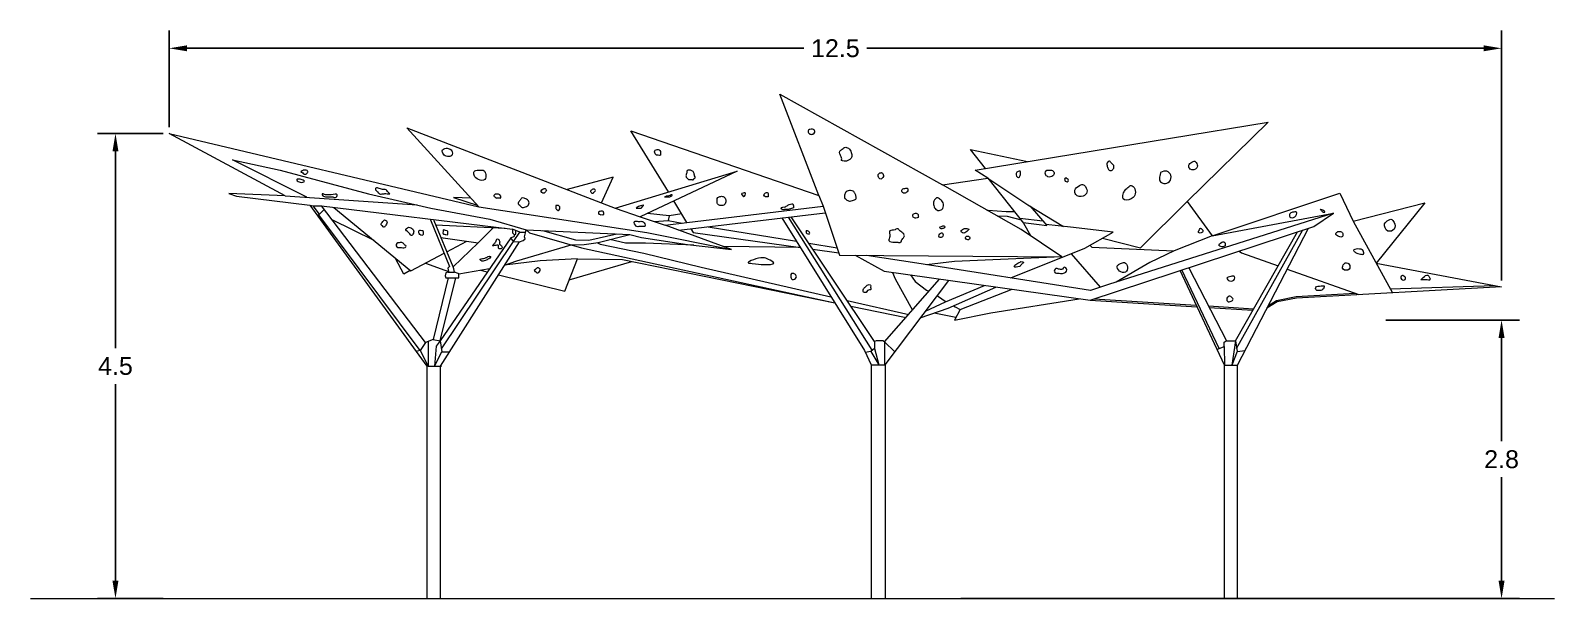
# Model space of a CAD drawing. Header units: metres. Extents: x -438 to -108, y 54494 to 54569.
# Drawn here: x -207.42 to -192.1, y 54509.25 to 54514.97 of the extents above; entities that cross this region are included whole.
import ezdxf

# ---------------------------------------------------------------- set-up
doc = ezdxf.new("R2010")
doc.units = ezdxf.units.M
doc.header["$MEASUREMENT"] = 0
doc.layers.add('text2', color=240, linetype='Continuous', lineweight=9)
doc.styles.get("Standard").update_dxf_attribs({"font": 'arial.ttf'})
doc.dimstyles.get("Standard").update_dxf_attribs({"dimtxt": 0.18, "dimasz": 0.18, "dimexe": 0.18, "dimexo": 0.0625, "dimgap": 0.09, "dimtad": 0, "dimtih": 1, "dimtoh": 1, "dimdec": 4, "dimzin": 0, "dimdsep": 46, "dimtxsty": 'Standard', "dimcen": 0.09, "dimadec": 0, "dimazin": 0, "dimtfac": 1, "dimtdec": 4, "dimtofl": 0, "dimtmove": 0, "dimatfit": 3, "dimfxl": 1, "dimtolj": 1, "dimtzin": 0, "dimarcsym": 0})

# ---------------------------------------------------------------- blocks, each defined once
blk = doc.blocks.new('*D52')
at = {"layer": 'Defpoints', "color": 0, "transparency": 16777216}
for p in [(-192.633, 54514.788), (-206.023, 54513.931), (-192.633, 54512.389)]:
    blk.add_point(p, dxfattribs=at)
at = {"layer": 'text2', "color": 0, "lineweight": -2, "transparency": 16777216}
for p, q in [((-206.023, 54513.993), (-206.023, 54514.968)), ((-192.633, 54512.452), (-192.633, 54514.968)), ((-205.843, 54514.788), (-199.644, 54514.788)), ((-192.813, 54514.788), (-199.012, 54514.788))]:
    blk.add_line(p, q, dxfattribs=at)
at = {"layer": 'text2', "color": 0, "transparency": 16777216}
for points in [[(-205.843, 54514.818), (-205.843, 54514.758), (-206.023, 54514.788)], [(-192.813, 54514.818), (-192.813, 54514.758), (-192.633, 54514.788)]]:
    blk.add_solid(points, dxfattribs=at)
at = {"layer": 'text2', "color": 0, "transparency": 16777216, "insert": (-199.328, 54514.788), "char_height": 0.18, "attachment_point": 5}
blk.add_mtext('\\A1;12.5', dxfattribs=at)
blk = doc.blocks.new('*D53')
at = {"layer": 'Defpoints', "color": 0, "transparency": 16777216}
for p in [(-206.023, 54513.931), (-206.563, 54509.251), (-206.023, 54509.251)]:
    blk.add_point(p, dxfattribs=at)
at = {"layer": 'text2', "color": 0, "lineweight": -2, "transparency": 16777216}
for p, q in [((-206.085, 54513.931), (-206.743, 54513.931)), ((-206.563, 54513.751), (-206.563, 54511.772)), ((-206.563, 54509.431), (-206.563, 54511.409)), ((-206.085, 54509.251), (-206.743, 54509.251))]:
    blk.add_line(p, q, dxfattribs=at)
at = {"layer": 'text2', "color": 0, "transparency": 16777216}
for points in [[(-206.593, 54513.751), (-206.533, 54513.751), (-206.563, 54513.931)], [(-206.593, 54509.431), (-206.533, 54509.431), (-206.563, 54509.251)]]:
    blk.add_solid(points, dxfattribs=at)
at = {"layer": 'text2', "color": 0, "transparency": 16777216, "insert": (-206.563, 54511.591), "char_height": 0.18, "attachment_point": 5}
blk.add_mtext('\\A1;4.5', dxfattribs=at)
blk = doc.blocks.new('*D54')
at = {"layer": 'Defpoints', "color": 0, "transparency": 16777216}
for p in [(-193.858, 54512.054), (-198.13, 54509.251), (-192.633, 54509.251)]:
    blk.add_point(p, dxfattribs=at)
at = {"layer": 'text2', "color": 0, "lineweight": -2, "transparency": 16777216}
for p, q in [((-193.795, 54512.054), (-192.453, 54512.054)), ((-192.633, 54511.874), (-192.633, 54510.834)), ((-192.633, 54509.431), (-192.633, 54510.471)), ((-198.067, 54509.251), (-192.453, 54509.251))]:
    blk.add_line(p, q, dxfattribs=at)
at = {"layer": 'text2', "color": 0, "transparency": 16777216}
for points in [[(-192.663, 54511.874), (-192.603, 54511.874), (-192.633, 54512.054)], [(-192.663, 54509.431), (-192.603, 54509.431), (-192.633, 54509.251)]]:
    blk.add_solid(points, dxfattribs=at)
at = {"layer": 'text2', "color": 0, "transparency": 16777216, "insert": (-192.633, 54510.652), "char_height": 0.18, "attachment_point": 5}
blk.add_mtext('\\A1;2.8', dxfattribs=at)

msp = doc.modelspace()

# ---------------------------------------------------------------- linework, layer by layer
at = {"layer": 'text2'}
for points in [[(-201.00478, 54513.34254), (-201.38498, 54513.95617), (-199.49387, 54513.30825), (-199.88719, 54514.32628), (-198.25262, 54513.41459), (-197.79659, 54513.48154), (-197.92196, 54513.56145), (-194.97913, 54514.04557), (-195.79361, 54513.24655), (-195.54191, 54512.89948), (-194.25897, 54513.32874), (-194.12465, 54513.04882), (-193.40451, 54513.23154), (-193.89257, 54512.62514), (-192.63294, 54512.38917), (-194.69504, 54512.2745), (-194.88976, 54512.23674), (-194.99083, 54512.1726)], [(-204.85622, 54513.30461), (-206.02258, 54513.93084), (-202.91013, 54513.19161), (-203.63626, 54513.98876), (-201.54137, 54513.17911), (-200.31581, 54513.55237), (-201.29086, 54513.0921), (-201.04015, 54513.00834), (-200.81928, 54513.03525), (-200.95098, 54513.25254)], [(-197.82037, 54513.57817), (-197.96899, 54513.76816), (-197.39662, 54513.64788)], [(-204.64024, 54513.28947), (-205.38823, 54513.66588), (-204.90779, 54513.56156), (-204.01942, 54513.3237), (-203.39304, 54513.18041), (-202.80182, 54513.07037), (-202.43414, 54512.9623)], [(-201.67684, 54513.23147), (-201.56277, 54513.49028), (-202.0245, 54513.36584)], [(-197.79659, 54513.48154), (-197.39291, 54513.21202), (-197.03387, 54512.99575)], [(-197.79659, 54513.48154), (-197.43613, 54513.02994), (-197.36844, 54512.9043)], [(-204.85622, 54513.30461), (-205.42259, 54513.32831), (-205.34708, 54513.29907), (-204.61091, 54513.20948), (-203.43237, 54511.59082), (-203.43237, 54509.25096), (-203.29516, 54509.25096)], [(-204.85622, 54513.30461), (-203.52937, 54513.2116)], [(-200.81928, 54513.03525), (-199.45161, 54513.19888), (-199.28579, 54512.70625), (-197.0508, 54512.6909), (-197.45966, 54512.96558), (-198.25262, 54513.41459)], [(-199.49387, 54513.30825), (-199.45161, 54513.19888)], [(-204.61091, 54513.20948), (-204.57667, 54513.204), (-204.49354, 54513.20288)], [(-204.51399, 54513.11755), (-204.57667, 54513.204)], [(-203.50089, 54511.74713), (-204.51881, 54513.11273), (-204.4655, 54513.16604)], [(-203.21889, 54512.47786), (-203.36987, 54511.85715), (-203.4474, 54511.82841), (-204.49354, 54513.20288)], [(-204.49354, 54513.20288), (-202.57239, 54512.96902)], [(-204.36902, 54513.18772), (-203.59483, 54512.54819), (-203.26031, 54512.72559)], [(-202.98996, 54513.27924), (-203.16582, 54513.28651), (-202.92781, 54513.21102)], [(-202.91013, 54513.19161), (-201.22334, 54512.93389), (-200.37357, 54512.76366), (-201.04015, 54513.00834)], [(-201.54137, 54513.17911), (-201.29086, 54513.0921)], [(-197.80462, 54513.16092), (-197.79214, 54513.16092), (-197.6125, 54513.14513), (-197.52808, 54513.14513)], [(-197.37003, 54513.19824), (-197.20442, 54513.00617)], [(-196.64194, 54512.87863), (-196.26308, 54512.78078), (-195.79361, 54513.24655)], [(-204.51881, 54513.11273), (-204.53678, 54513.10767)], [(-204.38856, 54513.06495), (-203.9679, 54512.85638)], [(-203.40068, 54513.06984), (-203.39819, 54513.0604), (-203.20563, 54512.59284), (-203.22267, 54512.5758), (-203.21652, 54512.54266)], [(-203.17049, 54512.59003), (-203.36135, 54513.05103), (-203.36446, 54513.06543)], [(-203.34507, 54513.01172), (-202.6474, 54512.97815)], [(-203.29188, 54512.88322), (-202.91704, 54512.83138), (-202.76464, 54512.98379)], [(-200.87109, 54513.12074), (-200.99978, 54513.103), (-201.21732, 54513.12682)], [(-201.1485, 54513.04454), (-201.00826, 54513.05407), (-200.86651, 54513.02949)], [(-200.99978, 54513.103), (-201.00826, 54513.05407)], [(-200.90189, 54512.95759), (-199.42968, 54513.13373)], [(-200.60699, 54512.99287), (-199.71978, 54512.8482)], [(-199.86456, 54513.0817), (-199.03695, 54511.74696), (-198.96998, 54511.60263), (-198.96998, 54509.25096), (-198.82901, 54509.25096)], [(-198.95686, 54511.74925), (-199.7991, 54513.08953)], [(-198.83268, 54511.83383), (-198.85091, 54511.84521), (-198.91887, 54511.84521), (-198.93442, 54511.8366), (-199.77083, 54513.09291)], [(-199.12753, 54512.70516), (-198.83889, 54512.54436), (-196.7669, 54512.25255), (-194.52072, 54512.99581), (-194.32199, 54513.12821), (-196.58303, 54512.4097), (-196.76508, 54512.35185), (-198.50989, 54512.62524), (-199.01505, 54512.70439)], [(-197.70197, 54513.10279), (-197.60213, 54513.09852), (-197.46057, 54513.06055)], [(-197.56527, 54512.47723), (-196.82076, 54512.77693), (-196.53647, 54512.93861), (-196.96498, 54512.98833), (-197.21198, 54513.01494)], [(-197.47562, 54513.07941), (-197.24332, 54513.05128)], [(-197.43929, 54513.0339), (-197.30791, 54513.01839), (-197.20442, 54513.00617)], [(-195.54191, 54512.89948), (-194.32199, 54513.12821)], [(-194.12465, 54513.04882), (-193.7299, 54512.32817)], [(-202.57239, 54512.96902), (-202.57239, 54512.92995), (-202.55278, 54512.91033), (-202.56092, 54512.89061), (-202.58973, 54512.8794), (-203.29845, 54511.8441), (-203.14491, 54512.46492)], [(-203.29516, 54509.25096), (-203.29516, 54511.59082), (-202.50252, 54512.84214), (-202.46451, 54512.85246), (-202.44488, 54512.87209), (-202.45305, 54512.89055), (-202.43866, 54512.94515)], [(-203.28755, 54511.76445), (-202.56189, 54512.84335), (-202.50252, 54512.84214)], [(-203.23268, 54512.74024), (-203.03108, 54512.84716)], [(-202.91704, 54512.83138), (-203.17049, 54512.59003)], [(-202.56189, 54512.84335), (-202.58973, 54512.8794)], [(-202.49886, 54512.93706), (-202.57239, 54512.96902)], [(-202.56189, 54512.84335), (-202.49886, 54512.93706), (-202.44079, 54512.93706)], [(-202.55278, 54512.91033), (-202.54067, 54512.92244), (-202.54067, 54512.95523)], [(-202.43866, 54512.94515), (-202.43414, 54512.9623)], [(-202.43414, 54512.9623), (-201.39334, 54512.91594), (-201.27568, 54512.88469), (-200.81516, 54512.81323), (-200.37357, 54512.76366)], [(-202.43414, 54512.9623), (-202.40197, 54512.93014), (-201.87802, 54512.779), (-199.33393, 54512.22591)], [(-202.27149, 54512.95505), (-201.93871, 54512.86114)], [(-201.98175, 54512.80892), (-201.85277, 54512.81291), (-201.71072, 54512.8354), (-201.39334, 54512.91594)], [(-201.93871, 54512.86114), (-201.8048, 54512.85643), (-201.52367, 54512.92175)], [(-201.72381, 54512.83332), (-201.69037, 54512.81814), (-201.25145, 54512.72688), (-200.6767, 54512.58693), (-199.37289, 54512.28875)], [(-200.74912, 54512.80582), (-201.2369, 54512.82683), (-201.43765, 54512.82683), (-201.5956, 54512.86461)], [(-200.78098, 54512.97205), (-200.75844, 54512.93486), (-199.68004, 54512.7841)], [(-199.59428, 54512.82773), (-199.31114, 54512.78156)], [(-195.54191, 54512.89948), (-195.92471, 54512.75111), (-196.16623, 54512.63369), (-196.50466, 54512.43461)], [(-195.77746, 54512.57996), (-195.39768, 54511.8457), (-195.30788, 54511.8457), (-194.68271, 54512.94221)], [(-195.41833, 54509.25096), (-195.28775, 54509.25096), (-195.28775, 54511.59789), (-194.57475, 54512.97793)], [(-195.29515, 54511.76589), (-194.62897, 54512.95999)], [(-202.65167, 54512.60669), (-202.52789, 54512.64974), (-201.98175, 54512.80892)], [(-199.68004, 54512.7841), (-200.45377, 54512.7931)], [(-199.55345, 54512.7664), (-199.29382, 54512.73011)], [(-197.0508, 54512.6909), (-198.13244, 54512.6411), (-198.41278, 54512.61002)], [(-196.95883, 54512.72135), (-196.66709, 54512.38299)], [(-196.7697, 54512.80596), (-196.7507, 54512.78696), (-195.92824, 54512.74939)], [(-195.27144, 54512.7474), (-195.24607, 54512.73032), (-194.87841, 54512.59897)], [(-203.6011, 54512.55338), (-203.66385, 54512.51694), (-203.74738, 54512.67421)], [(-203.44706, 54512.62656), (-203.21652, 54512.54266), (-203.21959, 54512.53389), (-203.24121, 54512.5282), (-203.24955, 54512.49789), (-203.24159, 54512.47932), (-203.21889, 54512.47786)], [(-203.21959, 54512.53389), (-203.15727, 54512.53628)], [(-203.11072, 54512.51771), (-203.11742, 54512.5218), (-203.15727, 54512.53628), (-203.1636, 54512.57022), (-203.17049, 54512.59003)], [(-203.11072, 54512.51771), (-202.80337, 54512.57068)], [(-202.8947, 54512.55494), (-202.82603, 54512.53795)], [(-202.71294, 54512.50996), (-202.04852, 54512.34553), (-201.91879, 54512.67059), (-201.46836, 54512.66194), (-199.33393, 54512.22591)], [(-201.91879, 54512.67059), (-202.29459, 54512.64948), (-202.65167, 54512.60669)], [(-202.00386, 54512.45745), (-201.37515, 54512.64289)], [(-198.75512, 54512.53256), (-198.72856, 54512.46963), (-198.55436, 54512.15221)], [(-195.41833, 54509.25096), (-195.41833, 54511.59789), (-195.86447, 54512.55116)], [(-195.47256, 54511.7659), (-195.84488, 54512.55764)], [(-194.78735, 54512.56644), (-194.06784, 54512.30938)], [(-203.21889, 54512.47786), (-203.14152, 54512.4792)], [(-203.14491, 54512.46492), (-203.14152, 54512.4792), (-203.11072, 54512.4792), (-203.11072, 54512.49804), (-203.11072, 54512.51771)], [(-198.83268, 54511.83383), (-198.28012, 54512.46592)], [(-198.82901, 54511.60275), (-198.18705, 54512.45284)], [(-198.57394, 54512.50705), (-198.52569, 54512.44031), (-198.41089, 54512.35554), (-198.38749, 54512.34309)], [(-198.47521, 54512.07458), (-198.19327, 54512.17413), (-197.71426, 54512.38597)], [(-198.42372, 54512.14216), (-198.22133, 54512.23707), (-197.83068, 54512.40237)], [(-193.75237, 54512.36919), (-192.70252, 54512.40221)], [(-199.21076, 54512.25167), (-198.59127, 54512.10999)], [(-198.30436, 54512.29885), (-198.29182, 54512.29218), (-198.22417, 54512.24425), (-198.21562, 54512.23948)], [(-198.14036, 54512.19753), (-198.12268, 54512.18768), (-198.07412, 54512.1606), (-198.12964, 54512.05389), (-197.76705, 54512.12752), (-196.87681, 54512.26803)], [(-198.07412, 54512.1606), (-197.55018, 54512.36286)], [(-196.7669, 54512.25255), (-195.69393, 54512.18676)], [(-196.72773, 54512.26551), (-195.70133, 54512.20258)], [(-194.97687, 54512.19962), (-194.89552, 54512.25124), (-194.69693, 54512.28975), (-194.10503, 54512.32266)], [(-199.17152, 54512.19274), (-198.61781, 54512.07962)], [(-198.11659, 54512.07898), (-198.33611, 54512.1237)], [(-195.57837, 54512.19504), (-195.12457, 54512.16722)], [(-195.57016, 54512.17917), (-195.13303, 54512.15237)], [(-203.4474, 54511.82841), (-203.50089, 54511.74713), (-203.5394, 54511.73781)], [(-203.42151, 54511.83801), (-203.42151, 54511.59082), (-203.28676, 54511.59082)], [(-203.36987, 54511.85715), (-203.29845, 54511.8441)], [(-203.29845, 54511.8441), (-203.34095, 54511.78972), (-203.35777, 54511.59082), (-203.28337, 54511.73386)], [(-203.29845, 54511.8441), (-203.28337, 54511.73386), (-203.20455, 54511.73386)], [(-198.93442, 54511.8366), (-198.93442, 54511.79654), (-198.93442, 54511.76644), (-198.97312, 54511.7368), (-199.02833, 54511.72839)], [(-198.93442, 54511.76644), (-198.88968, 54511.60275)], [(-198.83268, 54511.83383), (-198.73117, 54511.73232)], [(-198.83268, 54511.83383), (-198.83268, 54511.60275)], [(-195.49324, 54511.75795), (-195.4198, 54511.7862), (-195.4198, 54511.83041), (-195.39937, 54511.8457)], [(-195.4198, 54511.7862), (-195.41833, 54511.59789)], [(-195.30788, 54511.8457), (-195.345, 54511.59789)], [(-195.30788, 54511.8457), (-195.29029, 54511.73544), (-195.21008, 54511.74824)], [(-203.50089, 54511.74713), (-203.42151, 54511.59082), (-203.43237, 54511.59082)], [(-198.97312, 54511.7368), (-198.88968, 54511.60275)], [(-198.97003, 54511.60275), (-198.82901, 54511.60275)], [(-198.82901, 54511.60275), (-198.82901, 54509.25096)], [(-195.29029, 54511.73544), (-195.345, 54511.59789)], [(-195.41833, 54511.59789), (-195.28775, 54511.59789)], [(-207.41697, 54509.25096), (-192.10081, 54509.25096)]]:
    msp.add_lwpolyline(points, dxfattribs=at)
for points in [[(-199.57248, 54513.97526), (-199.54715, 54513.97259), (-199.53583, 54513.94329), (-199.55381, 54513.92531), (-199.5858, 54513.92531), (-199.59713, 54513.93663), (-199.59713, 54513.9646), (-199.57248, 54513.97526)], [(-203.23919, 54513.78385), (-203.2805, 54513.75908), (-203.26673, 54513.72331), (-203.22726, 54513.69855), (-203.18412, 54513.71047), (-203.18412, 54513.75725), (-203.1988, 54513.77193), (-203.23919, 54513.78385)], [(-201.11763, 54513.76956), (-201.13946, 54513.76172), (-201.13946, 54513.72763), (-201.12446, 54513.71263), (-201.10876, 54513.71263), (-201.08488, 54513.71263), (-201.08488, 54513.73104), (-201.08488, 54513.75081), (-201.09989, 54513.76582), (-201.11763, 54513.76956)], [(-199.24415, 54513.78505), (-199.25867, 54513.77206), (-199.28317, 54513.75187), (-199.28317, 54513.72688), (-199.26928, 54513.69584), (-199.26398, 54513.67489), (-199.26726, 54513.66025), (-199.24099, 54513.65344), (-199.217, 54513.65344), (-199.18922, 54513.66581), (-199.16637, 54513.68865), (-199.16637, 54513.72839), (-199.18594, 54513.7718), (-199.19642, 54513.78228), (-199.217, 54513.79124), (-199.2314, 54513.79124), (-199.24415, 54513.78505)], [(-196.5574, 54513.63403), (-196.53116, 54513.60779), (-196.53116, 54513.58079), (-196.5525, 54513.55945), (-196.58247, 54513.56826), (-196.59579, 54513.60036), (-196.59579, 54513.6356), (-196.57777, 54513.65361), (-196.5574, 54513.63403)], [(-195.74461, 54513.6418), (-195.77594, 54513.61047), (-195.76263, 54513.5729), (-195.69603, 54513.58386), (-195.69603, 54513.6277), (-195.72227, 54513.65394), (-195.74461, 54513.6418)], [(-204.71394, 54513.47071), (-204.67746, 54513.46108), (-204.66384, 54513.44746), (-204.68081, 54513.44055), (-204.70597, 54513.44055), (-204.72651, 54513.44851), (-204.74181, 54513.46381), (-204.73532, 54513.4703), (-204.71394, 54513.47071)], [(-204.67544, 54513.56186), (-204.63702, 54513.5568), (-204.62942, 54513.5492), (-204.64251, 54513.52642), (-204.67291, 54513.52642), (-204.68873, 54513.54225), (-204.70119, 54513.54225), (-204.68674, 54513.5567), (-204.67544, 54513.56186)], [(-202.91336, 54513.56117), (-202.95833, 54513.54996), (-202.95833, 54513.51052), (-202.91475, 54513.46694), (-202.85186, 54513.46694), (-202.84085, 54513.51969), (-202.85737, 54513.55455), (-202.91336, 54513.56117)], [(-200.79694, 54513.5634), (-200.77063, 54513.55595), (-200.75024, 54513.53557), (-200.743, 54513.50468), (-200.73818, 54513.48452), (-200.75308, 54513.46961), (-200.75308, 54513.4683), (-200.78072, 54513.4683), (-200.79519, 54513.4683), (-200.80396, 54513.4683), (-200.81251, 54513.47685), (-200.82588, 54513.49022), (-200.82588, 54513.52089), (-200.82106, 54513.53273), (-200.82106, 54513.54982), (-200.80879, 54513.56209), (-200.79694, 54513.5634)], [(-198.88079, 54513.5338), (-198.89731, 54513.51728), (-198.89731, 54513.49995), (-198.87957, 54513.47385), (-198.86487, 54513.47385), (-198.84998, 54513.48874), (-198.84447, 54513.50851), (-198.851, 54513.52727), (-198.85997, 54513.53625), (-198.86895, 54513.53625), (-198.88079, 54513.5338)], [(-197.47092, 54513.55131), (-197.47092, 54513.50777), (-197.4892, 54513.48949), (-197.51216, 54513.52954), (-197.49232, 54513.54938), (-197.47092, 54513.55131)], [(-197.21726, 54513.54431), (-197.21726, 54513.52021), (-197.19315, 54513.4961), (-197.14178, 54513.50544), (-197.13011, 54513.53576), (-197.15539, 54513.56104), (-197.18302, 54513.56104), (-197.20169, 54513.56104), (-197.21726, 54513.54431)], [(-196.99861, 54513.47589), (-196.98422, 54513.4615), (-197.00016, 54513.44556), (-197.02428, 54513.46967), (-197.00912, 54513.48483), (-196.99861, 54513.47589)], [(-196.06063, 54513.53749), (-195.99795, 54513.55158), (-195.95683, 54513.51046), (-195.97053, 54513.44666), (-196.02616, 54513.42865), (-196.0669, 54513.45293), (-196.0669, 54513.50382), (-196.06063, 54513.53749)], [(-204.47624, 54513.3228), (-204.44521, 54513.31263), (-204.43212, 54513.31263), (-204.39527, 54513.31263), (-204.33467, 54513.31263), (-204.35261, 54513.28695), (-204.37733, 54513.29228), (-204.41176, 54513.29228), (-204.43309, 54513.29228), (-204.47187, 54513.29955), (-204.48447, 54513.31215), (-204.48447, 54513.32232), (-204.47624, 54513.3228)], [(-203.92198, 54513.3817), (-203.87828, 54513.36798), (-203.85081, 54513.36798), (-203.81898, 54513.33615), (-203.80712, 54513.32429), (-203.83333, 54513.32429), (-203.87203, 54513.32429), (-203.90949, 54513.32429), (-203.93384, 54513.34864), (-203.94944, 54513.36424), (-203.94944, 54513.37796), (-203.92198, 54513.3817)], [(-202.74609, 54513.32172), (-202.69162, 54513.29896), (-202.69162, 54513.28213), (-202.70152, 54513.28213), (-202.73025, 54513.28213), (-202.73916, 54513.28213), (-202.75104, 54513.29402), (-202.75945, 54513.30243), (-202.74609, 54513.32172)], [(-202.26609, 54513.37337), (-202.28441, 54513.35505), (-202.28441, 54513.34837), (-202.26653, 54513.33048), (-202.25562, 54513.33048), (-202.24085, 54513.34525), (-202.233, 54513.3531), (-202.233, 54513.36407), (-202.24489, 54513.37596), (-202.26609, 54513.37337)], [(-201.78407, 54513.35701), (-201.75955, 54513.37171), (-201.74178, 54513.36497), (-201.74178, 54513.35211), (-201.75464, 54513.33925), (-201.762, 54513.33189), (-201.77549, 54513.33189), (-201.78192, 54513.33833), (-201.7905, 54513.34691), (-201.78407, 54513.35701)], [(-200.98885, 54513.31009), (-201.01636, 54513.30513), (-201.03574, 54513.29792), (-201.04318, 54513.29048), (-201.02853, 54513.29048), (-200.99652, 54513.29048), (-200.98164, 54513.29612), (-200.97172, 54513.30603), (-200.97172, 54513.31639), (-200.98885, 54513.31009)], [(-200.49625, 54513.29277), (-200.51625, 54513.27763), (-200.51625, 54513.25806), (-200.51125, 54513.22164), (-200.48756, 54513.20571), (-200.46934, 54513.20571), (-200.43563, 54513.22255), (-200.42971, 54513.2444), (-200.43517, 54513.27946), (-200.44861, 54513.29289), (-200.47936, 54513.29812), (-200.49625, 54513.29277)], [(-200.25322, 54513.33136), (-200.23566, 54513.33258), (-200.23566, 54513.30996), (-200.24859, 54513.29703), (-200.26545, 54513.31389), (-200.27307, 54513.32151), (-200.25322, 54513.33136)], [(-200.0286, 54513.3349), (-200.03674, 54513.32676), (-200.04535, 54513.31073), (-200.02907, 54513.29446), (-200.01604, 54513.29446), (-200.00349, 54513.29446), (-200.00349, 54513.31631), (-200.00349, 54513.32653), (-200.01348, 54513.33653), (-200.0286, 54513.3349)], [(-199.17441, 54513.35562), (-199.14769, 54513.35066), (-199.13197, 54513.32907), (-199.12137, 54513.30159), (-199.12137, 54513.27097), (-199.15673, 54513.25722), (-199.17912, 54513.25016), (-199.21173, 54513.26115), (-199.23588, 54513.2853), (-199.23588, 54513.31062), (-199.2188, 54513.34242), (-199.19876, 54513.35459), (-199.17441, 54513.35562)], [(-198.61179, 54513.38072), (-198.6489, 54513.37248), (-198.66044, 54513.36094), (-198.65303, 54513.3358), (-198.63406, 54513.32962), (-198.60725, 54513.34446), (-198.59983, 54513.36795), (-198.6056, 54513.3799), (-198.61179, 54513.38072)], [(-196.87333, 54513.40902), (-196.92156, 54513.36079), (-196.91224, 54513.31571), (-196.8391, 54513.30171), (-196.79982, 54513.34099), (-196.8142, 54513.3958), (-196.83403, 54513.41564), (-196.87333, 54513.40902)], [(-196.3803, 54513.39577), (-196.41555, 54513.36052), (-196.43515, 54513.32139), (-196.43515, 54513.27206), (-196.3568, 54513.27206), (-196.31999, 54513.30888), (-196.31999, 54513.37306), (-196.35444, 54513.40752), (-196.3803, 54513.39577)], [(-202.48198, 54513.28092), (-202.45637, 54513.28092), (-202.42262, 54513.26231), (-202.41186, 54513.25155), (-202.41186, 54513.21288), (-202.4216, 54513.20314), (-202.46219, 54513.18555), (-202.47732, 54513.18555), (-202.5003, 54513.20853), (-202.51571, 54513.22394), (-202.50118, 54513.25359), (-202.48198, 54513.28092)], [(-202.13751, 54513.20546), (-202.11052, 54513.20546), (-202.0975, 54513.19244), (-202.0975, 54513.17384), (-202.11471, 54513.15664), (-202.12113, 54513.15888), (-202.12983, 54513.16758), (-202.1382, 54513.17595), (-202.1382, 54513.18407), (-202.13751, 54513.20546)], [(-201.70124, 54513.14797), (-201.70511, 54513.12593), (-201.68987, 54513.11069), (-201.67004, 54513.11069), (-201.66089, 54513.11069), (-201.66089, 54513.14117), (-201.66374, 54513.14898), (-201.68071, 54513.15183), (-201.70124, 54513.14797)], [(-201.32648, 54513.18455), (-201.30679, 54513.19606), (-201.28729, 54513.20315), (-201.25982, 54513.21068), (-201.2576, 54513.21068), (-201.26513, 54513.19518), (-201.28064, 54513.17967), (-201.2966, 54513.17967), (-201.32052, 54513.17967), (-201.3285, 54513.17967), (-201.32648, 54513.18455)], [(-199.77925, 54513.21918), (-199.80415, 54513.20931), (-199.83846, 54513.191), (-199.85726, 54513.191), (-199.87159, 54513.17667), (-199.86079, 54513.16587), (-199.83, 54513.16587), (-199.79804, 54513.16587), (-199.77032, 54513.17644), (-199.75011, 54513.18395), (-199.75011, 54513.2018), (-199.75716, 54513.22152), (-199.77925, 54513.21918)], [(-198.28204, 54513.27355), (-198.25239, 54513.2439), (-198.24293, 54513.21814), (-198.2584, 54513.16574), (-198.2743, 54513.15801), (-198.31944, 54513.16703), (-198.33921, 54513.20483), (-198.33921, 54513.25079), (-198.29967, 54513.28343), (-198.28204, 54513.27355)], [(-194.7346, 54513.13813), (-194.69494, 54513.13813), (-194.71029, 54513.09211), (-194.76019, 54513.09211), (-194.76019, 54513.12279), (-194.7346, 54513.13813)], [(-194.42835, 54513.16015), (-194.40789, 54513.13968), (-194.42707, 54513.13968), (-194.44882, 54513.16143), (-194.45457, 54513.16719), (-194.42835, 54513.16015)], [(-203.85917, 54513.06165), (-203.87674, 54513.04408), (-203.89112, 54513.01249), (-203.87867, 54513.00004), (-203.86589, 54512.98726), (-203.84513, 54513.00803), (-203.8349, 54513.02781), (-203.8349, 54513.04377), (-203.84639, 54513.05527), (-203.85917, 54513.06165)], [(-203.61794, 54512.98858), (-203.64594, 54512.96058), (-203.62835, 54512.94299), (-203.59716, 54512.9118), (-203.59075, 54512.90539), (-203.56913, 54512.92701), (-203.56913, 54512.9566), (-203.59433, 54512.98179), (-203.61794, 54512.98858)], [(-201.258, 54513.04245), (-201.27371, 54513.04655), (-201.30943, 54513.04655), (-201.34801, 54513.04655), (-201.32515, 54512.99658), (-201.27657, 54512.99658), (-201.24371, 54512.99658), (-201.24371, 54513.02228), (-201.258, 54513.04245)], [(-198.52206, 54513.12857), (-198.55089, 54513.1134), (-198.54538, 54513.0901), (-198.51782, 54513.07866), (-198.49747, 54513.08629), (-198.49747, 54513.11425), (-198.50998, 54513.12675), (-198.52206, 54513.12857)], [(-198.25992, 54512.99658), (-198.28138, 54512.98551), (-198.27169, 54512.97582), (-198.244, 54512.97582), (-198.22843, 54512.99139), (-198.23777, 54513.00073), (-198.25992, 54512.99658)], [(-193.77079, 54513.05915), (-193.80787, 54513.02207), (-193.77462, 54512.94921), (-193.71194, 54512.96967), (-193.71194, 54513.03486), (-193.74455, 54513.06748), (-193.77079, 54513.05915)], [(-203.71223, 54512.83223), (-203.6775, 54512.83223), (-203.65402, 54512.80876), (-203.64084, 54512.79558), (-203.65208, 54512.78434), (-203.70066, 54512.78434), (-203.72639, 54512.78434), (-203.74166, 54512.79961), (-203.73475, 54512.82388), (-203.71223, 54512.83223)], [(-203.4739, 54512.9534), (-203.51071, 54512.9534), (-203.51071, 54512.92461), (-203.49311, 54512.90701), (-203.4787, 54512.90701), (-203.4739, 54512.9534)], [(-203.24456, 54512.95405), (-203.22185, 54512.94351), (-203.22185, 54512.92406), (-203.22185, 54512.91353), (-203.24132, 54512.91353), (-203.27051, 54512.92244), (-203.27051, 54512.94594), (-203.27051, 54512.95729), (-203.24456, 54512.95405)], [(-202.7417, 54512.84219), (-202.7582, 54512.82056), (-202.77463, 54512.80413), (-202.74045, 54512.80413), (-202.71283, 54512.80413), (-202.71283, 54512.77655), (-202.67845, 54512.77655), (-202.6845, 54512.80091), (-202.70225, 54512.81866), (-202.70225, 54512.84751), (-202.72397, 54512.86923), (-202.7417, 54512.84219)], [(-199.60673, 54512.95288), (-199.58718, 54512.93333), (-199.58718, 54512.92235), (-199.60368, 54512.92235), (-199.6214, 54512.92967), (-199.6214, 54512.94311), (-199.62446, 54512.94617), (-199.60673, 54512.95288)], [(-198.6977, 54512.9719), (-198.67168, 54512.94588), (-198.63513, 54512.90933), (-198.64379, 54512.88025), (-198.65834, 54512.86569), (-198.67229, 54512.83566), (-198.70142, 54512.83566), (-198.73302, 54512.83566), (-198.78942, 54512.85362), (-198.78074, 54512.89511), (-198.78074, 54512.95022), (-198.72745, 54512.96261), (-198.71071, 54512.97004), (-198.6977, 54512.9719)], [(-198.27861, 54512.92049), (-198.28899, 54512.89835), (-198.27377, 54512.88313), (-198.24815, 54512.89766), (-198.24815, 54512.92256), (-198.2568, 54512.93121), (-198.27861, 54512.92049)], [(-198.04049, 54512.97098), (-198.06506, 54512.94642), (-198.0495, 54512.93086), (-198.00796, 54512.94331), (-197.99724, 54512.95404), (-197.98616, 54512.96511), (-198.01627, 54512.97513), (-198.04049, 54512.97098)], [(-198.00865, 54512.89766), (-198.02145, 54512.88486), (-197.9969, 54512.8603), (-197.97578, 54512.88141), (-197.991, 54512.89663), (-198.00865, 54512.89766)], [(-195.66818, 54512.9646), (-195.67751, 54512.93408), (-195.64443, 54512.93408), (-195.63509, 54512.95697), (-195.64824, 54512.97011), (-195.65757, 54512.97944), (-195.66818, 54512.9646)], [(-195.44579, 54512.83596), (-195.47377, 54512.80797), (-195.44339, 54512.79119), (-195.41219, 54512.80158), (-195.42259, 54512.83995), (-195.44579, 54512.83596)], [(-194.27739, 54512.9441), (-194.29849, 54512.923), (-194.26973, 54512.89423), (-194.23262, 54512.89423), (-194.23262, 54512.93259), (-194.27739, 54512.9441)], [(-202.82934, 54512.68418), (-202.86259, 54512.67446), (-202.89827, 54512.65906), (-202.89138, 54512.65217), (-202.84556, 54512.65217), (-202.81069, 54512.6696), (-202.79529, 54512.685), (-202.79529, 54512.6931), (-202.8188, 54512.6931), (-202.82934, 54512.68418)], [(-200.15155, 54512.66109), (-200.05207, 54512.68097), (-200.0009, 54512.66393), (-199.94784, 54512.627), (-200.0388, 54512.61185), (-200.16482, 54512.62352), (-200.20461, 54512.62984), (-200.15155, 54512.66109)], [(-194.08038, 54512.76896), (-194.02153, 54512.74722), (-194.02153, 54512.71782), (-194.05223, 54512.71782), (-194.09957, 54512.73444), (-194.11939, 54512.75426), (-194.08038, 54512.76896)], [(-202.3213, 54512.58127), (-202.34317, 54512.56565), (-202.35454, 54512.55428), (-202.34055, 54512.5403), (-202.32481, 54512.52455), (-202.29855, 54512.5508), (-202.29855, 54512.56741), (-202.31123, 54512.58009), (-202.3213, 54512.58127)], [(-199.74211, 54512.5199), (-199.72064, 54512.49844), (-199.72064, 54512.48122), (-199.76086, 54512.46188), (-199.77719, 54512.49573), (-199.76751, 54512.52172), (-199.75239, 54512.52172), (-199.74211, 54512.5199)], [(-197.46273, 54512.64172), (-197.50451, 54512.61895), (-197.53109, 54512.59237), (-197.47919, 54512.59237), (-197.45577, 54512.61579), (-197.43742, 54512.63414), (-197.46273, 54512.64172)], [(-197.08638, 54512.56712), (-197.04586, 54512.56712), (-197.02814, 54512.58484), (-197.00219, 54512.55889), (-197.03698, 54512.52409), (-197.07751, 54512.52409), (-197.12689, 54512.53802), (-197.12689, 54512.55573), (-197.1117, 54512.57092), (-197.08638, 54512.56712)], [(-196.47572, 54512.61618), (-196.49485, 54512.59706), (-196.47254, 54512.54688), (-196.41355, 54512.53572), (-196.39362, 54512.58671), (-196.42391, 54512.63132), (-196.46137, 54512.62096), (-196.47572, 54512.61618)], [(-194.20401, 54512.62888), (-194.22526, 54512.60763), (-194.22526, 54512.56581), (-194.16408, 54512.56581), (-194.16408, 54512.61343), (-194.17824, 54512.6276), (-194.20401, 54512.62888)], [(-199.01834, 54512.33153), (-198.9858, 54512.3574), (-198.97345, 54512.3574), (-198.97345, 54512.38431), (-198.97345, 54512.40562), (-199.00712, 54512.40562), (-199.02171, 54512.39104), (-199.04527, 54512.36748), (-199.04527, 54512.33384), (-199.01834, 54512.33153)], [(-195.35533, 54512.49188), (-195.31708, 54512.49188), (-195.31708, 54512.46512), (-195.36553, 54512.44729), (-195.39229, 54512.47405), (-195.35533, 54512.49188)], [(-194.4473, 54512.39622), (-194.49994, 54512.37978), (-194.49994, 54512.36006), (-194.4728, 54512.3502), (-194.43168, 54512.36006), (-194.41605, 54512.39622), (-194.4473, 54512.39622)], [(-193.62562, 54512.50144), (-193.59728, 54512.47311), (-193.6153, 54512.45509), (-193.64686, 54512.48665), (-193.634, 54512.49952), (-193.62562, 54512.50144)], [(-193.42079, 54512.48085), (-193.44269, 54512.45895), (-193.39632, 54512.45895), (-193.35252, 54512.45895), (-193.37442, 54512.50402), (-193.42079, 54512.48085)], [(-195.34161, 54512.27761), (-195.33141, 54512.2623), (-195.35086, 54512.24286), (-195.38855, 54512.24286), (-195.38855, 54512.28217), (-195.35542, 54512.29127), (-195.34161, 54512.27761)]]:
    msp.add_spline(points, degree=3, dxfattribs=at)

# ---------------------------------------------------------------- dimensions: what is measured, and where the dimension line sits
dim = msp.add_linear_dim(base=(-192.63294, 54514.78785), p1=(-206.02258, 54513.93084), p2=(-192.63294, 54512.38917), text='12.5', dimstyle='Standard', dxfattribs=at)
dim.commit()
dim.dimension.update_dxf_attribs({"geometry": '*D52', "text_midpoint": (-199.32776, 54514.78785), "dimtype": 160})
for base, p1, p2, text, picture, middle in [((-206.56348, 54509.25096), (-206.02258, 54513.93084), (-206.02258, 54509.25096), '4.5', '*D53', (-206.56348, 54511.5909)), ((-192.63294, 54509.25096), (-193.85762, 54512.05389), (-198.12964, 54509.25096), '2.8', '*D54', (-192.63294, 54510.65243))]:
    dim = msp.add_linear_dim(base=base, p1=p1, p2=p2, angle=90, text=text, dimstyle='Standard', dxfattribs=at)
    dim.commit()
    dim.dimension.update_dxf_attribs({"geometry": picture, "text_midpoint": middle})

doc.saveas('drawing.dxf')
